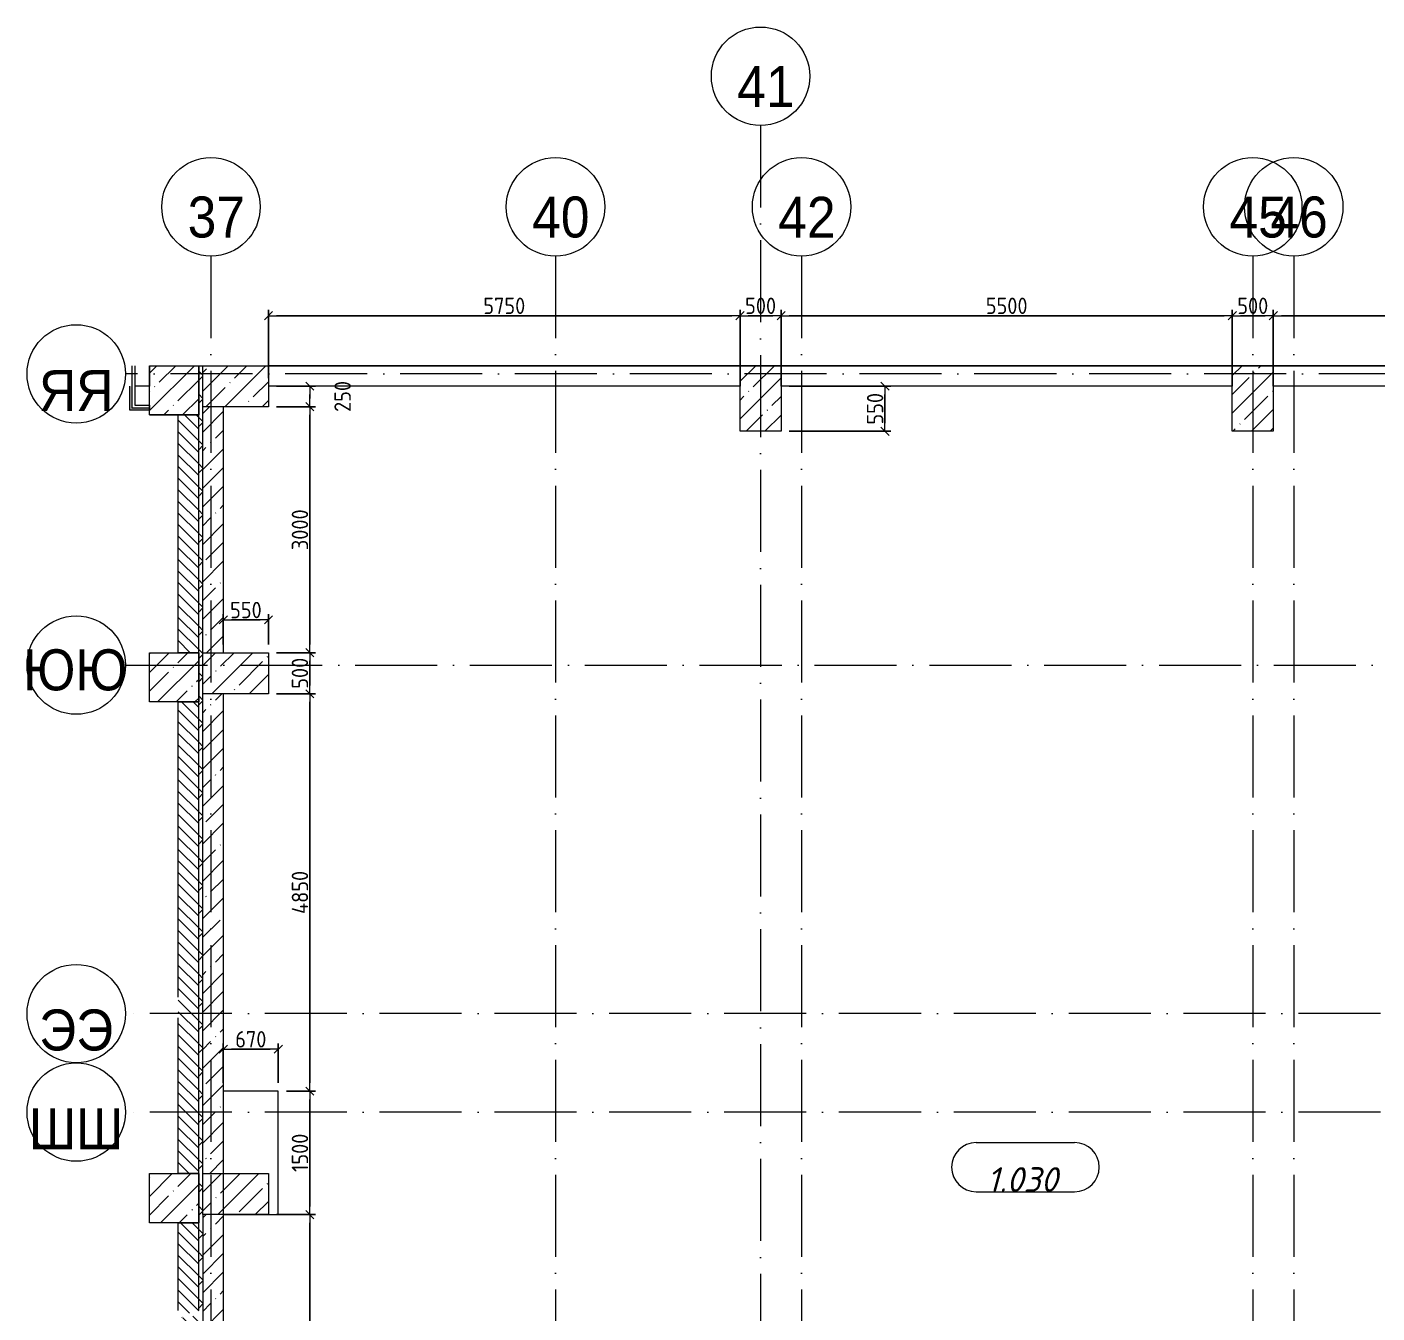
# Model space of a CAD drawing. Header units: millimetres. Extents: x -81576 to 1046824, y -248937 to 691537.
# Drawn here: x 800700 to 817158, y 80232 to 95912 of the extents above; entities that cross this region are included whole.
import ezdxf

# ---------------------------------------------------------------- set-up
doc = ezdxf.new("R2010")
doc.units = ezdxf.units.MM
doc.linetypes.add('50_200_ШТРИХ_1Т_ш5_п1_п1_', pattern=[1400, 1000, -200, 0, -200])
for name, color, linetype, lineweight, true_color in [('A-AREA-IDEN-1', 7, 'Continuous', 9, 0xaaaaaa), ('A-WALL-1', 7, 'Continuous', 5, 0x77b143), ('Оси-1', 7, 'Continuous', 20, 0xaaaaaa), ('Оси-2', 7, 'Continuous', 9, 0xaaaaaa), ('Оси-3', 7, '50_200_ШТРИХ_1Т_ш5_п1_п1_', 9, 0xaaaaaa)]:
    doc.layers.add(name, color=color, linetype=linetype, lineweight=lineweight, true_color=true_color)
for name, color, linetype, lineweight in [('A-CLNG', 7, 'Continuous', 9), ('A-WALL', 7, 'Continuous', 5), ('A-WALL-FNSH-1', 7, 'Continuous', 5), ('I-WALL', 7, 'Continuous', 5), ('S-COLS', 7, 'Continuous', 9), ('S-COLS-1', 7, 'Continuous', 5), ('Размеры', 7, 'Continuous', 15)]:
    doc.layers.add(name, color=color, linetype=linetype, lineweight=lineweight)
doc.styles.add('Arial', font='arial.ttf', dxfattribs={"width": 0.9, "height": 500})
doc.styles.add('ISOCPEUR_I', font='isocpeui.ttf', dxfattribs={"height": 300})
doc.styles.add('СПДС', font='isocpeur.ttf', dxfattribs={"width": 0.9})
doc.dimstyles.new('Размера А3', dxfattribs={"dimtxt": 200, "dimasz": 100, "dimexe": 70, "dimexo": 100, "dimgap": 20, "dimtad": 1, "dimdec": 0, "dimrnd": 10, "dimzin": 0, "dimdsep": 46, "dimtxsty": 'СПДС', "dimblk": 'ARROWHEAD_6', "dimcen": 1, "dimclrd": 256, "dimclre": 256, "dimclrt": 256, "dimazin": 0, "dimtfac": 1, "dimtdec": 0, "dimtmove": 2, "dimatfit": 3, "dimfxl": 1, "dimtolj": 1, "dimtzin": 0, "dimarcsym": 0})
pattern_1 = [(45, (752642.6, 6101.08), (-228.0985, 228.0985), []), (45, (752870.7, 6101.08), (-228.0985, 228.0985), [403.225, -80.645, 6.706, -73.939])]

# ---------------------------------------------------------------- blocks, each defined once
blk = doc.blocks.new('BSC_Колонна _Прямоугольная - 500х800-V9-АИ_План потолка_1 этаж')
at = {"layer": 'S-COLS-1'}
h = blk.add_hatch(dxfattribs=at)
h.set_pattern_fill('FP_17', color=256, style=0, pattern_type=2)
h.set_pattern_definition([(315, (-85431.04, 50600), (228.0985, 228.0985), []), (315, (-85431.04, 50371.9), (228.0985, 228.0985), [403.225, -80.645, 6.706, -73.939])])
h.paths.add_polyline_path([(-250, 382), (-250, -400), (250, -400), (250, 400), (-250, 400)])
for p, q in [((-250, 400), (250, 400)), ((-250, -400), (-250, 400)), ((250, 400), (250, -400)), ((250, -400), (-250, -400))]:
    blk.add_line(p, q, dxfattribs=at)
blk = doc.blocks.new('BSC_Колонна _Прямоугольная - 500х800-V294-АИ_План потолка_1 этаж')
at = {"layer": 'S-COLS-1'}
h = blk.add_hatch(dxfattribs=at)
h.set_pattern_fill('FP_185', color=256, style=0, pattern_type=2)
h.set_pattern_definition([(315, (-81931.04, 50600), (228.0985, 228.0985), []), (315, (-81931.04, 50371.9), (228.0985, 228.0985), [403.225, -80.645, 6.706, -73.939])])
h.paths.add_polyline_path([(-250, 400), (-250, -400), (250, -400), (250, 400), (189, 400)])
for p, q in [((-250, 400), (250, 400)), ((-250, -400), (-250, 400)), ((250, 400), (250, -400)), ((250, -400), (-250, -400))]:
    blk.add_line(p, q, dxfattribs=at)
blk = doc.blocks.new('BSC_Колонна _Прямоугольная - 500х800-V295-АИ_План потолка_1 этаж')
at = {"layer": 'S-COLS-1'}
h = blk.add_hatch(dxfattribs=at)
h.set_pattern_fill('FP_186', color=256, style=0, pattern_type=2)
h.set_pattern_definition([(315, (-75581.04, 50600), (228.0985, 228.0985), []), (315, (-75581.04, 50371.9), (228.0985, 228.0985), [403.225, -80.645, 6.706, -73.939])])
h.paths.add_polyline_path([(-250, 400), (-250, -400), (250, -400), (250, 400)])
for p, q in [((-250, 400), (250, 400)), ((-250, -400), (-250, 400)), ((250, 400), (250, -400)), ((250, -400), (-250, -400))]:
    blk.add_line(p, q, dxfattribs=at)
blk = doc.blocks.new('Ось сетки - Круг_Ø6_00__ISO-2_5_0_9K_-17386508-АИ_План потолка_1 этаж')
at = {"layer": 'Оси-1'}
blk.add_circle((0, 0), 3, dxfattribs=at)
blk = doc.blocks.new('AAR_СКБ_Марка_помещения_1_5 ммп - Номер-27962133-АИ_План потолка_1 этаж')
at = {"layer": 'A-AREA-IDEN-1'}
for p, q in [((-2.987, 3), (3.013, 3)), ((-2.987, 0), (3.013, 0))]:
    blk.add_line(p, q, dxfattribs=at)
for centre, start, end in [((-2.987, 1.5), 90, 270), ((3.013, 1.5), 270, 90)]:
    blk.add_arc(centre, 1.5, start, end, dxfattribs=at)
blk = doc.blocks.new('ARROWHEAD_6')
at = {"color": 0, "linetype": 'Continuous'}
for p, q in [((0, 0), (-1, 0)), ((-0.5, -0.5), (0.5, 0.5))]:
    blk.add_line(p, q, dxfattribs=at)
blk = doc.blocks.new('*D2331')
at = {"layer": 'Defpoints', "color": 0, "transparency": 16777216}
for p in [(809393, 92392), (803643, 91532), (809393, 91532)]:
    blk.add_point(p, dxfattribs=at)
at = {"layer": 'Размеры', "lineweight": -2, "transparency": 16777216}
for p, q in [((803643, 91632), (803643, 92462)), ((803743, 92392), (809293, 92392)), ((809393, 91632), (809393, 92462))]:
    blk.add_line(p, q, dxfattribs=at)
at = {"layer": 'Размеры', "lineweight": -2, "transparency": 16777216, "xscale": 100, "yscale": 100, "zscale": 100, "rotation": 180}
blk.add_blockref('ARROWHEAD_6', (803643, 92392), dxfattribs=at)
at = {"layer": 'Размеры', "lineweight": -2, "transparency": 16777216, "xscale": 100, "yscale": 100, "zscale": 100}
blk.add_blockref('ARROWHEAD_6', (809393, 92392), dxfattribs=at)
at = {"layer": 'Размеры', "transparency": 16777216, "insert": (806518, 92512), "char_height": 200, "attachment_point": 5, "style": 'СПДС'}
blk.add_mtext('\\A1;5750', dxfattribs=at)
blk = doc.blocks.new('*D2332')
at = {"layer": 'Defpoints', "color": 0, "transparency": 16777216}
for p in [(809893, 92392), (809393, 91532), (809893, 91532)]:
    blk.add_point(p, dxfattribs=at)
at = {"layer": 'Размеры', "lineweight": -2, "transparency": 16777216}
for p, q in [((809393, 91632), (809393, 92462)), ((809493, 92392), (809793, 92392)), ((809893, 91632), (809893, 92462))]:
    blk.add_line(p, q, dxfattribs=at)
at = {"layer": 'Размеры', "lineweight": -2, "transparency": 16777216, "xscale": 100, "yscale": 100, "zscale": 100, "rotation": 180}
blk.add_blockref('ARROWHEAD_6', (809393, 92392), dxfattribs=at)
at = {"layer": 'Размеры', "lineweight": -2, "transparency": 16777216, "xscale": 100, "yscale": 100, "zscale": 100}
blk.add_blockref('ARROWHEAD_6', (809893, 92392), dxfattribs=at)
at = {"layer": 'Размеры', "transparency": 16777216, "insert": (809643, 92512), "char_height": 200, "attachment_point": 5, "style": 'СПДС'}
blk.add_mtext('\\A1;500', dxfattribs=at)
blk = doc.blocks.new('*D2333')
at = {"layer": 'Defpoints', "color": 0, "transparency": 16777216}
for p in [(815393, 92392), (809893, 91532), (815393, 91532)]:
    blk.add_point(p, dxfattribs=at)
at = {"layer": 'Размеры', "lineweight": -2, "transparency": 16777216}
for p, q in [((809893, 91632), (809893, 92462)), ((809993, 92392), (815293, 92392)), ((815393, 91632), (815393, 92462))]:
    blk.add_line(p, q, dxfattribs=at)
at = {"layer": 'Размеры', "lineweight": -2, "transparency": 16777216, "xscale": 100, "yscale": 100, "zscale": 100, "rotation": 180}
blk.add_blockref('ARROWHEAD_6', (809893, 92392), dxfattribs=at)
at = {"layer": 'Размеры', "lineweight": -2, "transparency": 16777216, "xscale": 100, "yscale": 100, "zscale": 100}
blk.add_blockref('ARROWHEAD_6', (815393, 92392), dxfattribs=at)
at = {"layer": 'Размеры', "transparency": 16777216, "insert": (812643, 92512), "char_height": 200, "attachment_point": 5, "style": 'СПДС'}
blk.add_mtext('\\A1;5500', dxfattribs=at)
blk = doc.blocks.new('*D2334')
at = {"layer": 'Defpoints', "color": 0, "transparency": 16777216}
for p in [(815893, 92392), (815393, 91532), (815893, 91532)]:
    blk.add_point(p, dxfattribs=at)
at = {"layer": 'Размеры', "lineweight": -2, "transparency": 16777216}
for p, q in [((815393, 91632), (815393, 92462)), ((815493, 92392), (815793, 92392)), ((815893, 91632), (815893, 92462))]:
    blk.add_line(p, q, dxfattribs=at)
at = {"layer": 'Размеры', "lineweight": -2, "transparency": 16777216, "xscale": 100, "yscale": 100, "zscale": 100, "rotation": 180}
blk.add_blockref('ARROWHEAD_6', (815393, 92392), dxfattribs=at)
at = {"layer": 'Размеры', "lineweight": -2, "transparency": 16777216, "xscale": 100, "yscale": 100, "zscale": 100}
blk.add_blockref('ARROWHEAD_6', (815893, 92392), dxfattribs=at)
at = {"layer": 'Размеры', "transparency": 16777216, "insert": (815643, 92512), "char_height": 200, "attachment_point": 5, "style": 'СПДС'}
blk.add_mtext('\\A1;500', dxfattribs=at)
blk = doc.blocks.new('*D2335')
at = {"layer": 'Defpoints', "color": 0, "transparency": 16777216}
for p in [(821343, 92392), (815893, 91532), (821343, 91532)]:
    blk.add_point(p, dxfattribs=at)
at = {"layer": 'Размеры', "lineweight": -2, "transparency": 16777216}
for p, q in [((815893, 91632), (815893, 92462)), ((815993, 92392), (821243, 92392)), ((821343, 91632), (821343, 92462))]:
    blk.add_line(p, q, dxfattribs=at)
at = {"layer": 'Размеры', "lineweight": -2, "transparency": 16777216, "xscale": 100, "yscale": 100, "zscale": 100, "rotation": 180}
blk.add_blockref('ARROWHEAD_6', (815893, 92392), dxfattribs=at)
at = {"layer": 'Размеры', "lineweight": -2, "transparency": 16777216, "xscale": 100, "yscale": 100, "zscale": 100}
blk.add_blockref('ARROWHEAD_6', (821343, 92392), dxfattribs=at)
at = {"layer": 'Размеры', "transparency": 16777216, "insert": (818618, 92512), "char_height": 200, "attachment_point": 5, "style": 'СПДС'}
blk.add_mtext('\\A1;5450', dxfattribs=at)
blk = doc.blocks.new('*D2360')
at = {"layer": 'Defpoints', "color": 0, "transparency": 16777216}
for p in [(803643, 81432), (804147, 81432), (803643, 76482)]:
    blk.add_point(p, dxfattribs=at)
at = {"layer": 'Размеры', "lineweight": -2, "transparency": 16777216}
for p, q in [((803743, 81432), (804217, 81432)), ((804147, 76582), (804147, 81332)), ((803743, 76482), (804217, 76482))]:
    blk.add_line(p, q, dxfattribs=at)
at = {"layer": 'Размеры', "lineweight": -2, "transparency": 16777216, "xscale": 100, "yscale": 100, "zscale": 100}
for p, rotation in [((804147, 81432), 90), ((804147, 76482), 270)]:
    blk.add_blockref('ARROWHEAD_6', p, dxfattribs=dict(at, rotation=rotation))
at = {"layer": 'Размеры', "transparency": 16777216, "insert": (804027, 78957), "char_height": 200, "attachment_point": 5, "rotation": 90, "style": 'СПДС'}
blk.add_mtext('\\A1;4950', dxfattribs=at)
blk = doc.blocks.new('*D2361')
at = {"layer": 'Defpoints', "color": 0, "transparency": 16777216}
for p in [(803643, 91532), (803643, 91282), (804147, 91282)]:
    blk.add_point(p, dxfattribs=at)
at = {"layer": 'Размеры', "lineweight": -2, "transparency": 16777216}
for p, q in [((803743, 91532), (804217, 91532)), ((804147, 91432), (804147, 91382)), ((803743, 91282), (804217, 91282))]:
    blk.add_line(p, q, dxfattribs=at)
at = {"layer": 'Размеры', "lineweight": -2, "transparency": 16777216, "xscale": 100, "yscale": 100, "zscale": 100}
for p, rotation in [((804147, 91532), 90), ((804147, 91282), 270)]:
    blk.add_blockref('ARROWHEAD_6', p, dxfattribs=dict(at, rotation=rotation))
at = {"layer": 'Размеры', "transparency": 16777216, "insert": (804547, 91407), "char_height": 200, "attachment_point": 5, "rotation": 90, "style": 'СПДС'}
blk.add_mtext('\\A1;250', dxfattribs=at)
blk = doc.blocks.new('*D2362')
at = {"layer": 'Defpoints', "color": 0, "transparency": 16777216}
for p in [(803643, 91282), (803643, 88282), (804147, 88282)]:
    blk.add_point(p, dxfattribs=at)
at = {"layer": 'Размеры', "lineweight": -2, "transparency": 16777216}
for p, q in [((803743, 91282), (804217, 91282)), ((804147, 91182), (804147, 88382)), ((803743, 88282), (804217, 88282))]:
    blk.add_line(p, q, dxfattribs=at)
at = {"layer": 'Размеры', "lineweight": -2, "transparency": 16777216, "xscale": 100, "yscale": 100, "zscale": 100}
for p, rotation in [((804147, 91282), 90), ((804147, 88282), 270)]:
    blk.add_blockref('ARROWHEAD_6', p, dxfattribs=dict(at, rotation=rotation))
at = {"layer": 'Размеры', "transparency": 16777216, "insert": (804027, 89782), "char_height": 200, "attachment_point": 5, "rotation": 90, "style": 'СПДС'}
blk.add_mtext('\\A1;3000', dxfattribs=at)
blk = doc.blocks.new('*D2363')
at = {"layer": 'Defpoints', "color": 0, "transparency": 16777216}
for p in [(803643, 88282), (804147, 88282), (803643, 87782)]:
    blk.add_point(p, dxfattribs=at)
at = {"layer": 'Размеры', "lineweight": -2, "transparency": 16777216}
for p, q in [((803743, 88282), (804217, 88282)), ((804147, 87882), (804147, 88182)), ((803743, 87782), (804217, 87782))]:
    blk.add_line(p, q, dxfattribs=at)
at = {"layer": 'Размеры', "lineweight": -2, "transparency": 16777216, "xscale": 100, "yscale": 100, "zscale": 100}
for p, rotation in [((804147, 88282), 90), ((804147, 87782), 270)]:
    blk.add_blockref('ARROWHEAD_6', p, dxfattribs=dict(at, rotation=rotation))
at = {"layer": 'Размеры', "transparency": 16777216, "insert": (804027, 88032), "char_height": 200, "attachment_point": 5, "rotation": 90, "style": 'СПДС'}
blk.add_mtext('\\A1;500', dxfattribs=at)
blk = doc.blocks.new('*D2364')
at = {"layer": 'Defpoints', "color": 0, "transparency": 16777216}
for p in [(803643, 87782), (803763, 82937), (804147, 82937)]:
    blk.add_point(p, dxfattribs=at)
at = {"layer": 'Размеры', "lineweight": -2, "transparency": 16777216}
for p, q in [((803743, 87782), (804217, 87782)), ((804147, 87682), (804147, 83037)), ((803863, 82937), (804217, 82937))]:
    blk.add_line(p, q, dxfattribs=at)
at = {"layer": 'Размеры', "lineweight": -2, "transparency": 16777216, "xscale": 100, "yscale": 100, "zscale": 100}
for p, rotation in [((804147, 87782), 90), ((804147, 82937), 270)]:
    blk.add_blockref('ARROWHEAD_6', p, dxfattribs=dict(at, rotation=rotation))
at = {"layer": 'Размеры', "transparency": 16777216, "insert": (804027, 85360), "char_height": 200, "attachment_point": 5, "rotation": 90, "style": 'СПДС'}
blk.add_mtext('\\A1;4850', dxfattribs=at)
blk = doc.blocks.new('*D2365')
at = {"layer": 'Defpoints', "color": 0, "transparency": 16777216}
for p in [(803763, 82937), (803763, 81432), (804147, 81432)]:
    blk.add_point(p, dxfattribs=at)
at = {"layer": 'Размеры', "lineweight": -2, "transparency": 16777216}
for p, q in [((803863, 82937), (804217, 82937)), ((804147, 82837), (804147, 81532)), ((803863, 81432), (804217, 81432))]:
    blk.add_line(p, q, dxfattribs=at)
at = {"layer": 'Размеры', "lineweight": -2, "transparency": 16777216, "xscale": 100, "yscale": 100, "zscale": 100}
for p, rotation in [((804147, 82937), 90), ((804147, 81432), 270)]:
    blk.add_blockref('ARROWHEAD_6', p, dxfattribs=dict(at, rotation=rotation))
at = {"layer": 'Размеры', "transparency": 16777216, "insert": (804027, 82185), "char_height": 200, "attachment_point": 5, "rotation": 90, "style": 'СПДС'}
blk.add_mtext('\\A1;1500', dxfattribs=at)
blk = doc.blocks.new('*D2366')
at = {"layer": 'Defpoints', "color": 0, "transparency": 16777216}
for p in [(803763, 83449), (803093, 82937), (803763, 82937)]:
    blk.add_point(p, dxfattribs=at)
at = {"layer": 'Размеры', "lineweight": -2, "transparency": 16777216}
for p, q in [((803093, 83037), (803093, 83519)), ((803193, 83449), (803663, 83449)), ((803763, 83037), (803763, 83519))]:
    blk.add_line(p, q, dxfattribs=at)
at = {"layer": 'Размеры', "lineweight": -2, "transparency": 16777216, "xscale": 100, "yscale": 100, "zscale": 100, "rotation": 180}
blk.add_blockref('ARROWHEAD_6', (803093, 83449), dxfattribs=at)
at = {"layer": 'Размеры', "lineweight": -2, "transparency": 16777216, "xscale": 100, "yscale": 100, "zscale": 100}
blk.add_blockref('ARROWHEAD_6', (803763, 83449), dxfattribs=at)
at = {"layer": 'Размеры', "transparency": 16777216, "insert": (803428, 83569), "char_height": 200, "attachment_point": 5, "style": 'СПДС'}
blk.add_mtext('\\A1;670', dxfattribs=at)
blk = doc.blocks.new('*D2367')
at = {"layer": 'Defpoints', "color": 0, "transparency": 16777216}
for p in [(803643, 88683), (803093, 88282), (803643, 88282)]:
    blk.add_point(p, dxfattribs=at)
at = {"layer": 'Размеры', "lineweight": -2, "transparency": 16777216}
for p, q in [((803093, 88382), (803093, 88753)), ((803643, 88382), (803643, 88753)), ((803193, 88683), (803543, 88683))]:
    blk.add_line(p, q, dxfattribs=at)
at = {"layer": 'Размеры', "lineweight": -2, "transparency": 16777216, "xscale": 100, "yscale": 100, "zscale": 100, "rotation": 180}
blk.add_blockref('ARROWHEAD_6', (803093, 88683), dxfattribs=at)
at = {"layer": 'Размеры', "lineweight": -2, "transparency": 16777216, "xscale": 100, "yscale": 100, "zscale": 100}
blk.add_blockref('ARROWHEAD_6', (803643, 88683), dxfattribs=at)
at = {"layer": 'Размеры', "transparency": 16777216, "insert": (803368, 88803), "char_height": 200, "attachment_point": 5, "style": 'СПДС'}
blk.add_mtext('\\A1;550', dxfattribs=at)
blk = doc.blocks.new('*D2368')
at = {"layer": 'Defpoints', "color": 0, "transparency": 16777216}
for p in [(809893, 91532), (811159, 91532), (809893, 90982)]:
    blk.add_point(p, dxfattribs=at)
at = {"layer": 'Размеры', "lineweight": -2, "transparency": 16777216}
for p, q in [((809993, 91532), (811229, 91532)), ((811159, 91082), (811159, 91432)), ((809993, 90982), (811229, 90982))]:
    blk.add_line(p, q, dxfattribs=at)
at = {"layer": 'Размеры', "lineweight": -2, "transparency": 16777216, "xscale": 100, "yscale": 100, "zscale": 100}
for p, rotation in [((811159, 91532), 90), ((811159, 90982), 270)]:
    blk.add_blockref('ARROWHEAD_6', p, dxfattribs=dict(at, rotation=rotation))
at = {"layer": 'Размеры', "transparency": 16777216, "insert": (811039, 91257), "char_height": 200, "attachment_point": 5, "rotation": 90, "style": 'СПДС'}
blk.add_mtext('\\A1;550', dxfattribs=at)

msp = doc.modelspace()

# ---------------------------------------------------------------- hatches: boundary and pattern name
at = {"layer": 'A-WALL'}
h = msp.add_hatch(dxfattribs=at)
h.set_pattern_fill('FP_1', color=256, style=0, pattern_type=2)
h.set_pattern_definition(pattern_1)
h.paths.add_polyline_path([(802860.4, 73532.1), (803092.6, 73532.1), (803092.6, 75981.8), (802842.6, 75981.8), (802842.6, 73532.1)])
h.paths.add_polyline_path([(803092.6, 76481.8), (803092.6, 81432.1), (802842.6, 81432.1), (802842.6, 76481.8)])
h.paths.add_polyline_path([(802931.7, 81932.1), (803092.6, 81932.1), (803092.6, 87782.1), (802842.6, 87782.1), (802842.6, 81932.1)])
h.paths.add_polyline_path([(802842.6, 88282.1), (803092.6, 88282.1), (803092.6, 91282.1), (802842.6, 91282.1), (802842.6, 90938.3)])
at = {"layer": 'A-WALL-1'}
for points in [[(801977.6, 91264.4), (801977.6, 91532.1), (801952.6, 91532.1), (801952.6, 91264.4)], [(801977.6, 91239.4), (802192.6, 91239.4), (802192.6, 91264.4), (801952.6, 91264.4), (801952.6, 91239.4)]]:
    msp.add_hatch(color=256, dxfattribs=at).paths.add_polyline_path(points)
at = {"layer": 'I-WALL'}
h = msp.add_hatch(dxfattribs=at)
h.set_pattern_fill('FP_123', color=256, style=0, pattern_type=2)
h.set_pattern_definition([(45, (752642.6, 6101.08), (-141.42136, 141.42136), []), (135, (752642.6, 6101.08), (-141.42136, -141.42136), [])])
h.paths.add_polyline_path([(802842.6, 80232.1), (802842.6, 91782.1), (802792.6, 91781.8), (802792.6, 80262.1), (802800.6, 80262.1), (802800.6, 80232.1)])
h = msp.add_hatch(dxfattribs=at)
h.set_pattern_fill('FP_2', color=256, style=0, pattern_type=2)
h.set_pattern_definition([(135, (752642.59, 6101.08), (-70.71068, -70.71068), [])])
h.paths.add_polyline_path([(802792.6, 76481.8), (802792.6, 78232.1), (802542.6, 78232.1), (802542.6, 76481.8)])
h.paths.add_polyline_path([(802622.6, 78272.1), (802792.6, 78272.1), (802792.6, 80192.1), (802622.6, 80192.1), (802622.6, 80172.1), (802592.6, 80172.1), (802592.6, 80182.1), (802542.6, 80182.1), (802542.6, 78282.1), (802592.6, 78282.1), (802592.6, 78292.1), (802622.6, 78292.1), (802622.6, 78282.1)])
h.paths.add_polyline_path([(802542.6, 80232.1), (802792.6, 80232.1), (802792.6, 81331.8), (802542.6, 81331.8), (802542.6, 80262.1)])
h.paths.add_polyline_path([(802542.6, 81931.8), (802792.6, 81931.8), (802792.6, 87682.1), (802542.6, 87682.1), (802542.6, 82084.1)])
h.paths.add_polyline_path([(802542.6, 88282.1), (802792.6, 88282.1), (802792.6, 91181.8), (802542.6, 91181.8), (802542.6, 90938.3)])
at = {"layer": 'S-COLS-1'}
h = msp.add_hatch(dxfattribs=at)
h.set_pattern_fill('FP_1', color=256, style=0, pattern_type=2)
h.set_pattern_definition(pattern_1)
h.paths.add_polyline_path([(802542.6, 91182.1), (802792.6, 91182.1), (802792.6, 91782.1), (802192.6, 91781.8), (802192.6, 91182.1), (802542.6, 91182.1)])
h = msp.add_hatch(dxfattribs=at)
h.set_pattern_fill('FP_1', color=256, style=0, pattern_type=2)
h.set_pattern_definition(pattern_1)
h.paths.add_polyline_path([(809392.6, 90982.1), (809892.6, 90982.1), (809892.6, 91782.1), (809392.6, 91781.8), (809392.6, 91532.1)])
h = msp.add_hatch(dxfattribs=at)
h.set_pattern_fill('FP_1', color=256, style=0, pattern_type=2)
h.set_pattern_definition(pattern_1)
h.paths.add_polyline_path([(815392.6, 90982.1), (815892.6, 90982.1), (815892.6, 91782.1), (815392.6, 91781.8), (815392.6, 91532.1)])
h = msp.add_hatch(dxfattribs=at)
h.set_pattern_fill('FP_1', color=256, style=0, pattern_type=2)
h.set_pattern_definition(pattern_1)
h.paths.add_polyline_path([(802192.6, 87682.1), (802792.6, 87682.1), (802792.6, 88282.1), (802192.6, 88282.1)])
h = msp.add_hatch(dxfattribs=at)
h.set_pattern_fill('FP_1', color=256, style=0, pattern_type=2)
h.set_pattern_definition(pattern_1)
h.paths.add_polyline_path([(802542.6, 81331.8), (802792.6, 81331.8), (802792.6, 81931.8), (802192.6, 81931.8), (802192.6, 81331.8)])

# ---------------------------------------------------------------- linework, layer by layer
at = {"layer": 'A-CLNG'}
msp.add_line((802192.6, 91181.8), (802542.6, 91181.8), dxfattribs=at)
at = {"layer": 'A-WALL'}
for p, q in [((801977.6, 91782.1), (801977.6, 91264.4)), ((802012.6, 91782.1), (802012.6, 91299.4)), ((802192.6, 91782.1), (802192.6, 91532.1)), ((802792.6, 80262.1), (802792.6, 91782.1)), ((802792.6, 91782.1), (802842.6, 91782.1)), ((803642.6, 91782.1), (809392.6, 91782.1)), ((809392.6, 91782.1), (809392.6, 91532.1)), ((809892.6, 91782.1), (815392.6, 91782.1)), ((809892.6, 91532.1), (809892.6, 91782.1)), ((815392.6, 91782.1), (815392.6, 91532.1)), ((815892.6, 91782.1), (821342.6, 91782.1)), ((815892.6, 91532.1), (815892.6, 91782.1)), ((802192.6, 91532.1), (802012.6, 91532.1)), ((809392.6, 91532.1), (803642.6, 91532.1)), ((815392.6, 91532.1), (809892.6, 91532.1)), ((821342.6, 91532.1), (815892.6, 91532.1)), ((802192.6, 91264.4), (801977.6, 91264.4)), ((802012.6, 91299.4), (802192.6, 91299.4)), ((802192.6, 91299.4), (802192.6, 91264.4)), ((802542.6, 88282.1), (802542.6, 91181.8)), ((802542.6, 91181.8), (802792.6, 91181.8)), ((802842.6, 88282.1), (802842.6, 91282.1)), ((803092.6, 91282.1), (803092.6, 88282.1)), ((802792.6, 88282.1), (802542.6, 88282.1)), ((802842.6, 81932.1), (802842.6, 87782.1)), ((803092.6, 87782.1), (803092.6, 81932.1)), ((802542.6, 84082.1), (802542.6, 87682.1)), ((802542.6, 87682.1), (802792.6, 87682.1)), ((802542.6, 81931.8), (802542.6, 83832.1)), ((802792.6, 81931.8), (802542.6, 81931.8)), ((802542.6, 80262.1), (802542.6, 81331.8)), ((802542.6, 81331.8), (802792.6, 81331.8)), ((802842.6, 81432.1), (802842.6, 73282.1)), ((803092.6, 81432.1), (803092.6, 76481.8))]:
    msp.add_line(p, q, dxfattribs=at)
at = {"layer": 'A-WALL-FNSH-1'}
for p, q in [((827952.3, 91782.1), (803642.6, 91782.1)), ((801952.6, 91239.4), (801952.6, 91532.1)), ((802192.6, 91239.4), (801952.6, 91239.4)), ((802192.6, 91264.4), (802192.6, 91239.4))]:
    msp.add_line(p, q, dxfattribs=at)
at = {"layer": 'S-COLS'}
for p, q in [((802192.6, 91532.1), (802192.6, 91782.1)), ((809392.6, 91532.1), (809392.6, 91782.1)), ((809892.6, 91782.1), (809892.6, 91532.1)), ((815392.6, 91532.1), (815392.6, 91782.1)), ((815892.6, 91782.1), (815892.6, 91532.1)), ((802542.6, 88282.1), (802792.6, 88282.1)), ((802792.6, 87682.1), (802542.6, 87682.1)), ((802542.6, 81931.8), (802792.6, 81931.8)), ((802792.6, 81331.8), (802542.6, 81331.8))]:
    msp.add_line(p, q, dxfattribs=at)
at = {"layer": 'S-COLS-1'}
for p, q in [((802192.6, 91782.1), (802792.6, 91782.1)), ((802792.6, 91782.1), (802792.6, 91182.1)), ((809392.6, 91782.1), (809892.6, 91782.1)), ((815392.6, 91782.1), (815892.6, 91782.1)), ((802192.6, 91182.1), (802192.6, 91532.1)), ((809392.6, 90982.1), (809392.6, 91532.1)), ((809892.6, 91532.1), (809892.6, 90982.1)), ((815392.6, 90982.1), (815392.6, 91532.1)), ((815892.6, 91532.1), (815892.6, 90982.1)), ((802792.6, 91182.1), (802192.6, 91182.1)), ((809892.6, 90982.1), (809392.6, 90982.1)), ((815892.6, 90982.1), (815392.6, 90982.1)), ((802192.6, 87682.1), (802192.6, 88282.1)), ((802192.6, 88282.1), (802542.6, 88282.1)), ((802792.6, 88282.1), (802792.6, 87682.1)), ((802542.6, 87682.1), (802192.6, 87682.1)), ((802192.6, 81331.8), (802192.6, 81931.8)), ((802192.6, 81931.8), (802542.6, 81931.8)), ((802792.6, 81931.8), (802792.6, 81331.8)), ((802542.6, 81331.8), (802192.6, 81331.8))]:
    msp.add_line(p, q, dxfattribs=at)
at = {"layer": 'Оси-3'}
for p, q in [((809642.6, 94711.6), (809642.6, 70611.7)), ((802942.6, 93118.6), (802942.6, 68773.6)), ((807142.6, 93118.6), (807142.6, 69018.6)), ((810142.6, 93118.6), (810142.6, 69018.6)), ((815642.6, 93118.6), (815642.6, 69018.6)), ((816142.6, 93118.6), (816142.6, 69018.6)), ((830049.8, 91682.1), (801899.6, 91682.1)), ((801899.6, 88131.8), (830049.8, 88131.8)), ((829799.8, 83882.1), (801899.6, 83882.1)), ((829799.8, 82682.1), (801899.6, 82682.1))]:
    msp.add_line(p, q, dxfattribs=at)
at = {"layer": 'Размеры'}
msp.add_lwpolyline([(803092.6, 81432.1), (803762.6, 81432.1), (803762.6, 82937.1), (803092.6, 82937.1)], close=True, dxfattribs=at)

# ---------------------------------------------------------------- block references
at = {"layer": 'A-AREA-IDEN-1', "xscale": 199.9999999999999, "yscale": 199.9999999999999, "zscale": 199.9999999999999}
msp.add_blockref('AAR_СКБ_Марка_помещения_1_5 ммп - Номер-27962133-АИ_План потолка_1 этаж', (812868.6, 81709.6), dxfattribs=at)
at = {"layer": 'S-COLS', "rotation": 89.9999999999999}
for name, p in [('BSC_Колонна _Прямоугольная - 500х800-V9-АИ_План потолка_1 этаж', (803242.6, 91532.1)), ('BSC_Колонна _Прямоугольная - 500х800-V294-АИ_План потолка_1 этаж', (803242.6, 88032.1)), ('BSC_Колонна _Прямоугольная - 500х800-V295-АИ_План потолка_1 этаж', (803242.6, 81682.1))]:
    msp.add_blockref(name, p, dxfattribs=at)
at = {"layer": 'Оси-1', "xscale": 199.9999999999999, "yscale": 199.9999999999999, "zscale": 199.9999999999999}
for p, rotation in [((809642.6, 95311.6), 180), ((802942.6, 93718.6), 180), ((807142.6, 93718.6), 180), ((810142.6, 93718.6), 180), ((815642.6, 93718.6), 180), ((816142.6, 93718.6), 180), ((801299.6, 91682.1), 89.9999999999998), ((801299.6, 88131.8), 269.9999999999995), ((801299.6, 83882.1), 89.99999999999982), ((801299.6, 82682.1), 89.9999999999998)]:
    msp.add_blockref('Ось сетки - Круг_Ø6_00__ISO-2_5_0_9K_-17386508-АИ_План потолка_1 этаж', p, dxfattribs=dict(at, rotation=rotation))

# ---------------------------------------------------------------- texts
at = {"layer": 'A-AREA-IDEN-1', "insert": (812832.9, 81709.6), "char_height": 300, "width": 900, "attachment_point": 8, "line_spacing_factor": 1.139951, "style": 'ISOCPEUR_I'}
msp.add_mtext('\\pxt8.46667,16.93333,25.4,33.86667,42.33333,50.8,59.26667,67.73333,76.2,84.66667,93.13333,101.6,110.06667,118.53333,127,135.46667,143.93333,152.4,160.86667,169.33333,177.8,186.26667,194.73333,203.2,211.66667,220.13333,228.6,237.06667,245.53333,254,262.46667,270.93333;1.030', dxfattribs=at)
at = {"layer": 'Оси-2', "char_height": 500, "attachment_point": 5, "line_spacing_factor": 0.936439, "style": 'Arial'}
for s, insert, width in [('\\pxqc,t4.572,9.144,13.716,18.288,22.86,27.432,32.004,36.576,41.148,45.72,50.292,54.864,59.436,64.008,68.58,73.152,77.724,82.296,86.868,91.44,96.012,100.584,105.156,109.728,114.3,118.872,123.444,128.016,132.588,137.16,141.732,146.304;{41}', (809707.8, 95184.5), 702), ('\\pxqc,t4.572,9.144,13.716,18.288,22.86,27.432,32.004,36.576,41.148,45.72,50.292,54.864,59.436,64.008,68.58,73.152,77.724,82.296,86.868,91.44,96.012,100.584,105.156,109.728,114.3,118.872,123.444,128.016,132.588,137.16,141.732,146.304;{37}', (803007.8, 93591.4), 702), ('\\pxqc,t4.572,9.144,13.716,18.288,22.86,27.432,32.004,36.576,41.148,45.72,50.292,54.864,59.436,64.008,68.58,73.152,77.724,82.296,86.868,91.44,96.012,100.584,105.156,109.728,114.3,118.872,123.444,128.016,132.588,137.16,141.732,146.304;{40}', (807207.8, 93591.4), 702), ('\\pxqc,t4.572,9.144,13.716,18.288,22.86,27.432,32.004,36.576,41.148,45.72,50.292,54.864,59.436,64.008,68.58,73.152,77.724,82.296,86.868,91.44,96.012,100.584,105.156,109.728,114.3,118.872,123.444,128.016,132.588,137.16,141.732,146.304;{42}', (810207.8, 93591.4), 702), ('\\pxqc,t4.572,9.144,13.716,18.288,22.86,27.432,32.004,36.576,41.148,45.72,50.292,54.864,59.436,64.008,68.58,73.152,77.724,82.296,86.868,91.44,96.012,100.584,105.156,109.728,114.3,118.872,123.444,128.016,132.588,137.16,141.732,146.304;{45}', (815707.8, 93591.4), 702), ('\\pxqc,t4.572,9.144,13.716,18.288,22.86,27.432,32.004,36.576,41.148,45.72,50.292,54.864,59.436,64.008,68.58,73.152,77.724,82.296,86.868,91.44,96.012,100.584,105.156,109.728,114.3,118.872,123.444,128.016,132.588,137.16,141.732,146.304;{46}', (816207.8, 93591.4), 702), ('\\pxqc,t4.572,9.144,13.716,18.288,22.86,27.432,32.004,36.576,41.148,45.72,50.292,54.864,59.436,64.008,68.58,73.152,77.724,82.296,86.868,91.44,96.012,100.584,105.156,109.728,114.3,118.872,123.444,128.016,132.588,137.16,141.732,146.304;{ЯЯ}', (801299.3, 91479.2), 916.2), ('\\pxqc,t4.572,9.144,13.716,18.288,22.86,27.432,32.004,36.576,41.148,45.72,50.292,54.864,59.436,64.008,68.58,73.152,77.724,82.296,86.868,91.44,96.012,100.584,105.156,109.728,114.3,118.872,123.444,128.016,132.588,137.16,141.732,146.304;{ЮЮ}', (801289, 88070), 1297.8), ('\\pxqc,t4.572,9.144,13.716,18.288,22.86,27.432,32.004,36.576,41.148,45.72,50.292,54.864,59.436,64.008,68.58,73.152,77.724,82.296,86.868,91.44,96.012,100.584,105.156,109.728,114.3,118.872,123.444,128.016,132.588,137.16,141.732,146.304;{ЭЭ}', (801299.3, 83679.2), 916.2), ('\\pxqc,t4.572,9.144,13.716,18.288,22.86,27.432,32.004,36.576,41.148,45.72,50.292,54.864,59.436,64.008,68.58,73.152,77.724,82.296,86.868,91.44,96.012,100.584,105.156,109.728,114.3,118.872,123.444,128.016,132.588,137.16,141.732,146.304;{ШШ}', (801298.4, 82479.2), 1179)]:
    msp.add_mtext(s, dxfattribs=dict(at, insert=insert, width=width))

# ---------------------------------------------------------------- dimensions: what is measured, and where the dimension line sits
at = {"layer": 'Размеры'}
for base, p1, p2, picture, middle in [((809392.6, 92392.4), (803642.6, 91532.1), (809392.6, 91532.1), '*D2331', (806517.6, 92512.4)), ((809892.6, 92392.4), (809392.6, 91532.1), (809892.6, 91532.1), '*D2332', (809642.6, 92512.4)), ((815392.6, 92392.4), (809892.6, 91532.1), (815392.6, 91532.1), '*D2333', (812642.6, 92512.4)), ((815892.6, 92392.4), (815392.6, 91532.1), (815892.6, 91532.1), '*D2334', (815642.6, 92512.4)), ((821342.6, 92392.4), (815892.6, 91532.1), (821342.6, 91532.1), '*D2335', (818617.6, 92512.4)), ((803642.6, 88683), (803092.6, 88282.1), (803642.6, 88282.1), '*D2367', (803367.6, 88803)), ((803762.6, 83448.9), (803092.6, 82937.1), (803762.6, 82937.1), '*D2366', (803427.6, 83568.9))]:
    dim = msp.add_linear_dim(base=base, p1=p1, p2=p2, dimstyle='Размера А3', dxfattribs=at)
    dim.commit()
    dim.dimension.update_dxf_attribs({"geometry": picture, "text_midpoint": middle})
for base, p1, p2, picture, middle in [((804146.7, 91282.1), (803642.6, 91532.1), (803642.6, 91282.1), '*D2361', (804546.7, 91407.1)), ((811158.8, 91532.1), (809892.6, 90982.1), (809892.6, 91532.1), '*D2368', (811038.8, 91257.1)), ((804146.7, 88282.1), (803642.6, 91282.1), (803642.6, 88282.1), '*D2362', (804026.7, 89782.1)), ((804146.7, 88282.1), (803642.6, 87782.1), (803642.6, 88282.1), '*D2363', (804026.7, 88032.1)), ((804146.7, 82937.1), (803642.6, 87782.1), (803762.6, 82937.1), '*D2364', (804026.7, 85359.6)), ((804146.7, 81432.1), (803762.6, 82937.1), (803762.6, 81432.1), '*D2365', (804026.7, 82184.6)), ((804146.7, 81432.1), (803642.6, 76481.8), (803642.6, 81432.1), '*D2360', (804026.7, 78957))]:
    dim = msp.add_linear_dim(base=base, p1=p1, p2=p2, angle=90, dimstyle='Размера А3', dxfattribs=at)
    dim.commit()
    dim.dimension.update_dxf_attribs({"geometry": picture, "text_midpoint": middle})

doc.saveas('drawing.dxf')
